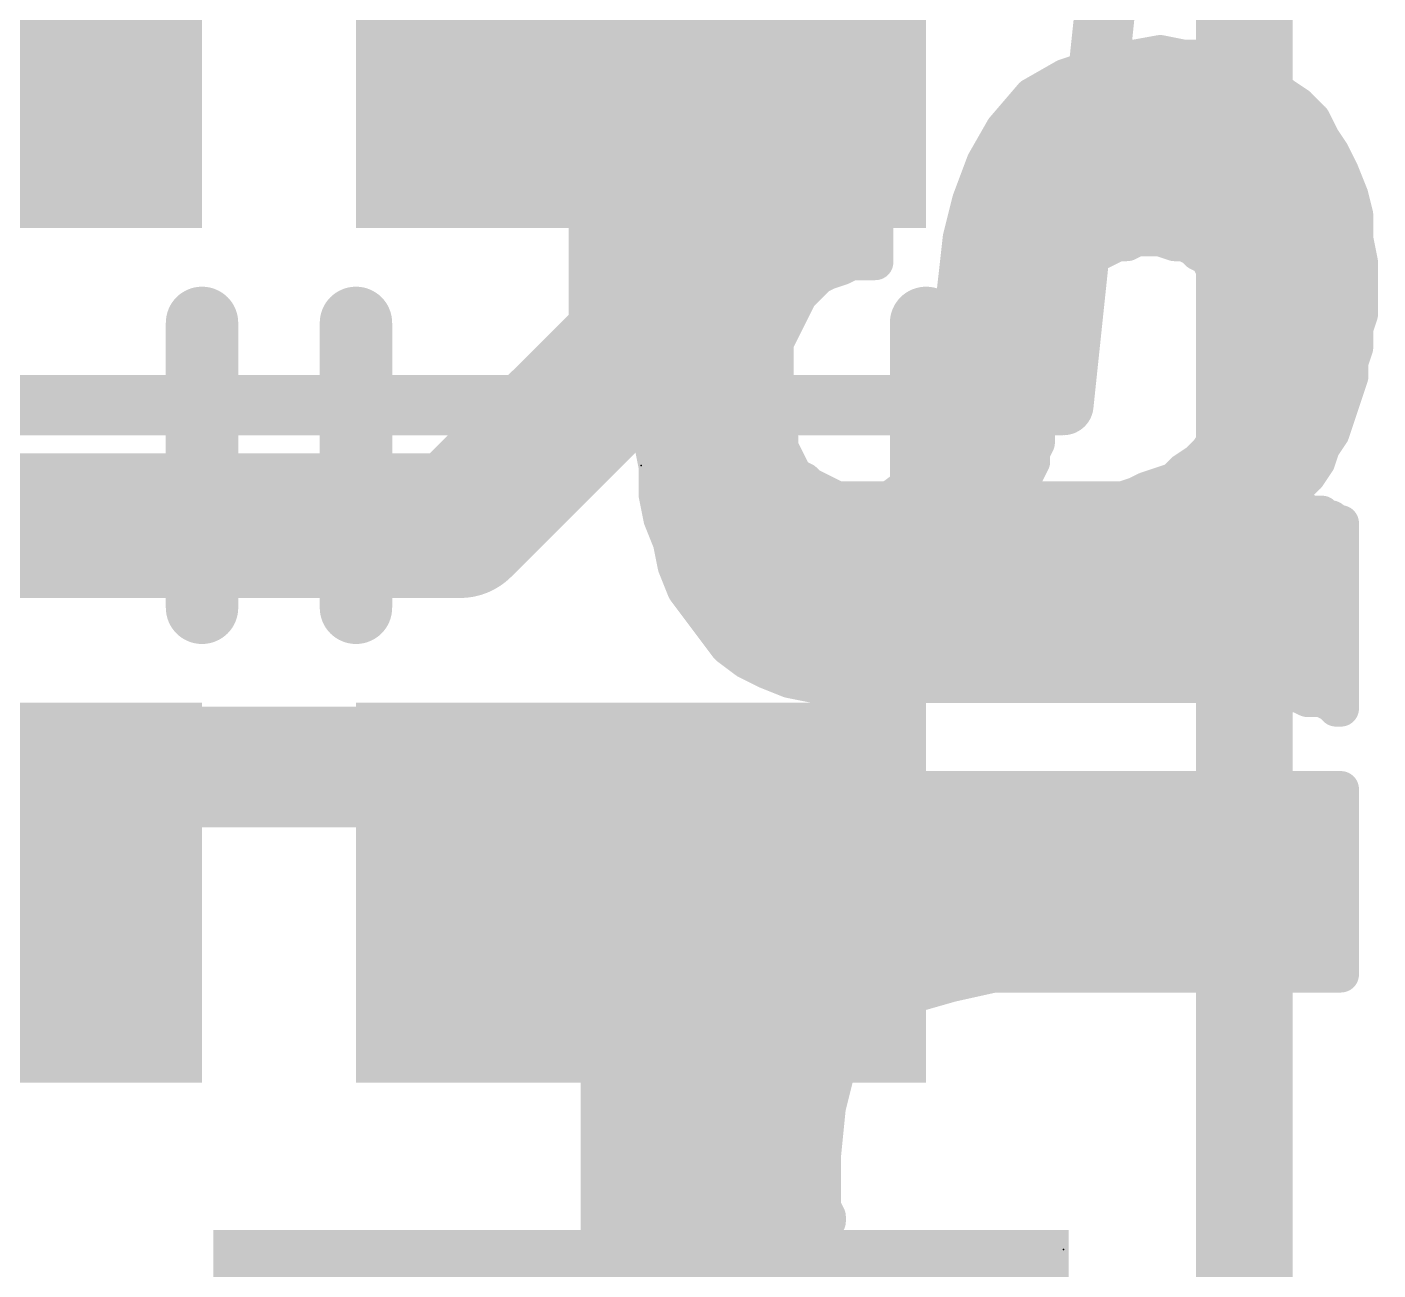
# Model space of a CAD drawing. Extents: x -9 to 98, y -21 to 39.
# Drawn here: x 7.598 to 10.441, y 24.341 to 26.958 of the extents above; entities that cross this region are included whole.
import ezdxf

# ---------------------------------------------------------------- set-up
doc = ezdxf.new("R2010")
doc.units = 0
for name, color, linetype in [('1', 12, 'CONTINUOUS'), ('16', 132, 'CONTINUOUS'), ('20', 31, 'CONTINUOUS'), ('21', 41, 'CONTINUOUS'), ('22', 40, 'CONTINUOUS'), ('23', 53, 'CONTINUOUS'), ('24', 53, 'CONTINUOUS')]:
    doc.layers.add(name, color=color, linetype=linetype)

# ---------------------------------------------------------------- blocks, each defined once
blk = doc.blocks.new('RECT')
blk.add_solid([(-0.5, -0.5), (0.5, -0.5), (-0.5, 0.5), (0.5, 0.5)])

msp = doc.modelspace()

# ---------------------------------------------------------------- linework, layer by layer
at = {"layer": '1'}
for points, const_width in [([(10.033, 28.575), (9.779, 26.162)], 0.127), ([(8.7884, 28.194), (8.832, 26.993)], 0.4064), ([(8.832, 26.993), (8.89, 26.935)], 0.4064), ([(9.779, 26.162), (6.223, 26.162)], 0.127), ([(8.89, 25.4), (5.842, 25.4)], 0.254), ([(8.89, 22.86), (8.89, 25.4)], 0.254)]:
    msp.add_lwpolyline(points, dxfattribs=dict(at, const_width=const_width))
for points, const_width in [([(8.9038, 27.0648, 1), (8.7602, 26.9212)], 0.2032), ([(8.8182, 26.8632, 1), (8.9618, 27.0068)], 0.2032), ([(8.7305, 26.9893, 1), (8.9335, 26.9967)], 0.2032), ([(9.779, 26.1303, 1), (9.779, 26.1938)], 0.0635), ([(9.7474, 26.1653, 1), (9.8106, 26.1587)], 0.0635), ([(8.9535, 25.4, 1), (8.8265, 25.4)], 0.127), ([(8.89, 25.3365, 1), (8.89, 25.4635)], 0.127)]:
    msp.add_lwpolyline(points, format="xyb", dxfattribs=dict(at, const_width=const_width))
at = {"layer": '16', "const_width": 0.3048}
for points in [[(8.89, 26.289), (8.89, 31.75)], [(8.509, 25.908), (8.89, 26.289)], [(6.731, 25.908), (8.509, 25.908)]]:
    msp.add_lwpolyline(points, dxfattribs=at)
at = {"layer": '16', "const_width": 0.1524}
for points in [[(8.9439, 26.2351, 1), (8.8361, 26.3429)], [(8.8138, 26.289, 1), (8.9662, 26.289)], [(8.509, 25.8318, 1), (8.509, 25.9842)], [(8.4551, 25.9619, 1), (8.5629, 25.8541)]]:
    msp.add_lwpolyline(points, format="xyb", dxfattribs=at)
at = {"layer": '20', "const_width": 0.2032}
msp.add_lwpolyline([(10.16, 33.02), (10.16, 7.62)], dxfattribs=at)
at = {"layer": '21', "const_width": 0.1524}
for points in [[(7.966, 26.335), (7.966, 25.735)], [(8.29, 25.735), (8.29, 26.335)], [(9.49, 25.735), (9.49, 26.335)]]:
    msp.add_lwpolyline(points, dxfattribs=at)
at = {"layer": '21', "const_width": 0.0762}
for points in [[(8.0041, 26.335, 1), (7.9279, 26.335)], [(8.3281, 26.335, 1), (8.2519, 26.335)], [(9.5281, 26.335, 1), (9.4519, 26.335)], [(7.9279, 25.735, 1), (8.0041, 25.735)], [(8.2519, 25.735, 1), (8.3281, 25.735)], [(9.4519, 25.735, 1), (9.5281, 25.735)]]:
    msp.add_lwpolyline(points, format="xyb", dxfattribs=at)
at = {"layer": '22', "const_width": 0.0762}
for points in [[(9.983, 26.903), (9.873, 26.883)], [(9.9588, 26.8986), (10.005, 26.8986)], [(10.033, 26.893), (9.983, 26.903)], [(10.083, 26.893), (10.033, 26.893)], [(10.123, 26.873), (10.083, 26.893)], [(9.873, 26.883), (9.783, 26.853)], [(10.173, 26.863), (10.123, 26.873)], [(10.203, 26.843), (10.173, 26.863)], [(9.383, 26.853), (9.263, 26.833)], [(9.383, 26.463), (9.383, 26.853)], [(9.783, 26.853), (9.713, 26.813)], [(10.243, 26.813), (10.203, 26.843)], [(9.203, 26.813), (9.163, 26.783)], [(9.263, 26.833), (9.203, 26.813)], [(9.2312, 26.8224), (9.383, 26.8224)], [(9.713, 26.813), (9.653, 26.743)], [(9.7294, 26.8224), (10.2305, 26.8224)], [(10.273, 26.793), (10.243, 26.813)], [(9.163, 26.783), (9.113, 26.753)], [(10.303, 26.763), (10.273, 26.793)], [(9.113, 26.753), (9.073, 26.723)], [(10.323, 26.723), (10.303, 26.763)], [(9.073, 26.723), (9.043, 26.683)], [(9.1039, 26.7462), (9.383, 26.7462)], [(9.653, 26.743), (9.613, 26.673)], [(9.6557, 26.7462), (10.3114, 26.7462)], [(10.343, 26.693), (10.323, 26.723)], [(10.363, 26.653), (10.343, 26.693)], [(9.043, 26.683), (8.983, 26.583)], [(9.0352, 26.67), (9.383, 26.67)], [(9.613, 26.673), (9.583, 26.593)], [(9.6119, 26.67), (10.3545, 26.67)], [(10.383, 26.603), (10.363, 26.653)], [(8.983, 26.583), (8.963, 26.533)], [(8.9895, 26.5938), (9.383, 26.5938)], [(9.583, 26.593), (9.563, 26.513)], [(9.5833, 26.5938), (10.3853, 26.5938)], [(10.393, 26.563), (10.383, 26.603)], [(10.393, 26.513), (10.393, 26.563)], [(8.963, 26.533), (8.953, 26.483)], [(8.9599, 26.5176), (9.383, 26.5176)], [(9.563, 26.513), (9.553, 26.423)], [(9.5641, 26.5176), (10.393, 26.5176)], [(9.833, 26.473), (9.893, 26.503)], [(9.893, 26.503), (9.913, 26.503)], [(9.913, 26.503), (9.933, 26.513)], [(9.933, 26.513), (9.983, 26.513)], [(9.983, 26.513), (10.013, 26.503)], [(10.013, 26.503), (10.033, 26.503)], [(10.033, 26.503), (10.053, 26.493)], [(10.053, 26.493), (10.063, 26.483)], [(10.403, 26.463), (10.393, 26.513)], [(8.953, 26.483), (8.933, 26.423)], [(9.823, 26.453), (9.833, 26.473)], [(10.063, 26.483), (10.083, 26.473)], [(10.083, 26.473), (10.093, 26.453)], [(8.9391, 26.4414), (9.2798, 26.4414)], [(9.263, 26.433), (9.283, 26.443)], [(9.283, 26.443), (9.313, 26.453)], [(9.313, 26.453), (9.333, 26.463)], [(9.333, 26.463), (9.383, 26.463)], [(9.555, 26.4414), (9.8122, 26.4414)], [(9.793, 26.403), (9.813, 26.443)], [(9.813, 26.443), (9.823, 26.453)], [(10.093, 26.453), (10.103, 26.443)], [(10.103, 26.443), (10.123, 26.403)], [(10.1038, 26.4414), (10.403, 26.4414)], [(10.403, 26.353), (10.403, 26.463)], [(8.933, 26.423), (8.923, 26.363)], [(9.223, 26.393), (9.263, 26.433)], [(9.553, 26.423), (9.533, 26.243)], [(9.763, 26.343), (9.553, 26.423)], [(9.553, 26.423), (9.763, 26.343)], [(9.173, 26.293), (9.223, 26.393)], [(9.773, 26.373), (9.783, 26.393)], [(9.783, 26.393), (9.793, 26.403)], [(10.123, 26.403), (10.123, 26.383)], [(10.123, 26.383), (10.133, 26.363)], [(8.923, 26.363), (8.913, 26.313)], [(8.9234, 26.3652), (9.2091, 26.3652)], [(9.5466, 26.3652), (9.7047, 26.3652)], [(9.7047, 26.3652), (9.7704, 26.3652)], [(9.763, 26.343), (9.773, 26.373)], [(10.1319, 26.3652), (10.403, 26.3652)], [(10.133, 26.363), (10.133, 26.343)], [(10.393, 26.323), (10.403, 26.353)], [(9.753, 26.303), (9.763, 26.323)], [(9.763, 26.323), (9.763, 26.343)], [(10.133, 26.343), (10.143, 26.323)], [(10.143, 26.323), (10.143, 26.273)], [(10.393, 26.283), (10.393, 26.323)], [(8.913, 26.313), (8.913, 26.083)], [(9.173, 26.113), (9.173, 26.293)], [(9.753, 26.263), (9.753, 26.303)], [(8.913, 26.289), (9.173, 26.289)], [(9.5381, 26.289), (9.753, 26.289)], [(10.143, 26.273), (10.133, 26.223)], [(10.143, 26.289), (10.393, 26.289)], [(10.383, 26.253), (10.393, 26.283)], [(9.533, 26.243), (9.523, 26.173)], [(9.743, 26.233), (9.753, 26.263)], [(10.383, 26.223), (10.383, 26.253)], [(8.913, 26.2128), (9.173, 26.2128)], [(9.5287, 26.2128), (9.743, 26.2128)], [(9.743, 26.193), (9.743, 26.233)], [(10.133, 26.223), (10.133, 26.173)], [(10.133, 26.2128), (10.3796, 26.2128)], [(10.343, 26.103), (10.383, 26.223)], [(9.733, 26.163), (9.743, 26.193)], [(9.523, 26.173), (9.503, 26.103)], [(9.523, 26.173), (9.723, 26.123)], [(9.723, 26.123), (9.523, 26.173)], [(9.733, 26.143), (9.733, 26.163)], [(10.133, 26.173), (10.113, 26.133)], [(8.913, 26.1366), (9.173, 26.1366)], [(9.5126, 26.1366), (9.6686, 26.1366)], [(9.6686, 26.1366), (9.7298, 26.1366)], [(9.723, 26.123), (9.733, 26.143)], [(9.723, 26.083), (9.723, 26.123)], [(10.113, 26.133), (10.103, 26.093)], [(10.1148, 26.1366), (10.3542, 26.1366)], [(9.183, 26.093), (9.173, 26.113)], [(9.503, 26.103), (9.483, 26.043)], [(10.323, 26.073), (10.343, 26.103)], [(8.913, 26.083), (8.923, 26.033)], [(9.183, 26.073), (9.183, 26.093)], [(9.213, 26.013), (9.183, 26.073)], [(9.713, 26.063), (9.723, 26.083)], [(10.103, 26.093), (10.083, 26.063)], [(10.313, 26.043), (10.323, 26.073)], [(8.9175, 26.0604), (9.1893, 26.0604)], [(9.483, 26.043), (9.453, 25.993)], [(9.4888, 26.0604), (9.713, 26.0604)], [(9.693, 26.003), (9.713, 26.043)], [(9.713, 26.043), (9.713, 26.063)], [(10.063, 26.043), (10.033, 26.023)], [(10.083, 26.063), (10.063, 26.043)], [(10.0804, 26.0604), (10.3188, 26.0604)], [(10.293, 26.013), (10.313, 26.043)], [(8.923, 26.033), (8.923, 25.973)], [(9.233, 26.003), (9.213, 26.013)], [(10.033, 26.023), (10.013, 26.003)], [(10.273, 25.993), (10.293, 26.013)], [(8.923, 25.9842), (9.2606, 25.9842)], [(9.243, 25.993), (9.233, 26.003)], [(9.303, 25.963), (9.243, 25.993)], [(9.453, 25.993), (9.413, 25.963)], [(9.4413, 25.9842), (9.693, 25.9842)], [(9.673, 25.963), (9.693, 25.983)], [(9.693, 25.983), (9.693, 26.003)], [(9.953, 25.983), (9.933, 25.973)], [(10.013, 26.003), (9.953, 25.983)], [(9.9566, 25.9842), (10.2671, 25.9842)], [(10.253, 25.963), (10.273, 25.993)], [(8.923, 25.973), (8.933, 25.923)], [(9.413, 25.963), (9.303, 25.963)], [(9.903, 25.963), (9.673, 25.963)], [(9.933, 25.973), (9.903, 25.963)], [(10.223, 25.943), (10.253, 25.963)], [(10.283, 25.943), (10.223, 25.943)], [(10.293, 25.933), (10.283, 25.943)], [(10.323, 25.933), (10.293, 25.933)], [(10.333, 25.923), (10.323, 25.933)], [(8.933, 25.923), (8.953, 25.873)], [(8.939, 25.908), (10.363, 25.908)], [(10.343, 25.923), (10.333, 25.923)], [(10.353, 25.913), (10.343, 25.923)], [(10.363, 25.913), (10.353, 25.913)], [(10.363, 25.523), (10.363, 25.913)], [(8.953, 25.873), (8.963, 25.823)], [(8.9612, 25.8318), (10.363, 25.8318)], [(8.963, 25.823), (8.983, 25.773)], [(8.983, 25.773), (9.073, 25.653)], [(8.9961, 25.7556), (10.363, 25.7556)], [(9.0532, 25.6794), (10.363, 25.6794)], [(9.073, 25.653), (9.113, 25.623)], [(9.113, 25.623), (9.153, 25.603)], [(9.1526, 25.6032), (10.363, 25.6032)], [(9.153, 25.603), (9.203, 25.583)], [(9.203, 25.583), (9.253, 25.573)], [(9.253, 25.573), (10.123, 25.573)], [(10.123, 25.573), (10.143, 25.563)], [(10.143, 25.563), (10.233, 25.563)], [(10.233, 25.563), (10.253, 25.553)], [(10.253, 25.553), (10.273, 25.553)], [(10.273, 25.553), (10.293, 25.543)], [(10.293, 25.543), (10.323, 25.543)], [(10.323, 25.543), (10.343, 25.533)], [(10.343, 25.533), (10.353, 25.523)], [(10.349, 25.527), (10.363, 25.527)], [(10.353, 25.523), (10.363, 25.523)], [(9.013, 25.353), (9.003, 25.303)], [(10.363, 25.353), (9.013, 25.353)], [(10.363, 24.963), (10.363, 25.353)], [(9.003, 25.303), (8.993, 25.263)], [(9.0019, 25.2984), (10.363, 25.2984)], [(8.993, 25.263), (8.993, 25.213)], [(8.993, 25.213), (8.983, 25.163)], [(8.993, 25.2222), (10.363, 25.2222)], [(8.983, 25.163), (8.973, 25.123)], [(8.9787, 25.146), (10.363, 25.146)], [(8.973, 25.123), (8.953, 25.023)], [(8.9624, 25.0698), (10.363, 25.0698)], [(8.953, 25.023), (8.943, 24.983)], [(8.9457, 24.9936), (10.363, 24.9936)], [(8.943, 24.983), (9.213, 24.983)], [(9.213, 24.983), (9.143, 24.943)], [(9.543, 24.943), (9.633, 24.963)], [(9.633, 24.963), (10.363, 24.963)], [(9.143, 24.943), (9.093, 24.903)], [(9.473, 24.923), (9.543, 24.943)], [(9.093, 24.903), (9.033, 24.853)], [(9.111, 24.9174), (9.4632, 24.9174)], [(9.403, 24.883), (9.473, 24.923)], [(9.343, 24.833), (9.403, 24.883)], [(9.033, 24.853), (8.993, 24.803)], [(9.0236, 24.8412), (9.3528, 24.8412)], [(9.303, 24.763), (9.343, 24.833)], [(8.993, 24.803), (8.953, 24.733)], [(8.9713, 24.765), (9.3041, 24.765)], [(9.283, 24.683), (9.303, 24.763)], [(8.953, 24.733), (8.933, 24.673)], [(8.933, 24.673), (8.913, 24.603)], [(8.9383, 24.6888), (9.2844, 24.6888)], [(9.273, 24.583), (9.283, 24.683)], [(8.913, 24.603), (8.913, 24.463)], [(8.9157, 24.6126), (9.276, 24.6126)], [(9.273, 24.473), (9.273, 24.583)], [(8.913, 24.5364), (9.273, 24.5364)], [(8.913, 24.463), (8.923, 24.453)], [(8.9158, 24.4602), (9.2794, 24.4602)], [(8.923, 24.453), (8.923, 24.443)], [(9.283, 24.453), (9.273, 24.473)], [(9.283, 24.443), (9.283, 24.453)], [(8.923, 24.443), (9.283, 24.443)]]:
    msp.add_lwpolyline(points, dxfattribs=at)
at = {"layer": '22', "const_width": 0.0381}
for points in [[(9.9588, 26.9177, 1), (9.9588, 26.8796)], [(9.9867, 26.9217, 1), (9.9793, 26.8843)], [(9.9864, 26.8843, 1), (9.9796, 26.9217)], [(10.005, 26.8796, 1), (10.005, 26.9177)], [(10.033, 26.9121, 1), (10.033, 26.874)], [(10.0293, 26.8743, 1), (10.0367, 26.9117)], [(10.0915, 26.91, 1), (10.0745, 26.876)], [(10.083, 26.874, 1), (10.083, 26.9121)], [(9.8696, 26.9017, 1), (9.8764, 26.8643)], [(9.879, 26.8649, 1), (9.867, 26.9011)], [(10.1267, 26.8917, 1), (10.1193, 26.8543)], [(10.1145, 26.856, 1), (10.1315, 26.89)], [(10.1836, 26.8789, 1), (10.1624, 26.8471)], [(10.1693, 26.8443, 1), (10.1767, 26.8817)], [(9.4021, 26.853, 1), (9.364, 26.853)], [(9.3861, 26.8342, 1), (9.3799, 26.8718)], [(9.777, 26.8711, 1), (9.789, 26.8349)], [(9.7925, 26.8365, 1), (9.7735, 26.8695)], [(10.2144, 26.8582, 1), (10.1916, 26.8278)], [(10.1924, 26.8271, 1), (10.2136, 26.8589)], [(9.197, 26.8311, 1), (9.209, 26.7949)], [(9.2144, 26.7978, 1), (9.1916, 26.8282)], [(9.2312, 26.8415, 1), (9.2312, 26.8034)], [(9.2599, 26.8518, 1), (9.2661, 26.8142)], [(9.269, 26.8149, 1), (9.257, 26.8511)], [(9.383, 26.8034, 1), (9.383, 26.8415)], [(9.7035, 26.8295, 1), (9.7225, 26.7965)], [(9.7275, 26.8006, 1), (9.6985, 26.8254)], [(9.7294, 26.8415, 1), (9.7294, 26.8034)], [(10.2536, 26.8289, 1), (10.2324, 26.7971)], [(10.2305, 26.8034, 1), (10.2305, 26.8415)], [(10.2316, 26.7978, 1), (10.2544, 26.8282)], [(9.1516, 26.7982, 1), (9.1744, 26.7678)], [(9.1728, 26.7667, 1), (9.1532, 26.7993)], [(10.2865, 26.8065, 1), (10.2595, 26.7795)], [(10.2624, 26.7771, 1), (10.2836, 26.8089)], [(9.1032, 26.7693, 1), (9.1228, 26.7367)], [(9.1244, 26.7378, 1), (9.1016, 26.7682)], [(10.32, 26.7715, 1), (10.286, 26.7545)], [(10.2895, 26.7495, 1), (10.3165, 26.7765)], [(9.0882, 26.7116, 1), (9.0578, 26.7344)], [(9.1039, 26.7653, 1), (9.1039, 26.7272)], [(9.383, 26.7272, 1), (9.383, 26.7653)], [(9.6385, 26.7554, 1), (9.6675, 26.7306)], [(9.6695, 26.7335, 1), (9.6365, 26.7525)], [(9.6557, 26.7653, 1), (9.6557, 26.7272)], [(10.3389, 26.7336, 1), (10.3071, 26.7124)], [(10.3114, 26.7272, 1), (10.3114, 26.7653)], [(9.0616, 26.7382, 1), (9.0844, 26.7078)], [(10.306, 26.7145, 1), (10.34, 26.7315)], [(10.36, 26.7015, 1), (10.326, 26.6845)], [(9.0352, 26.6891, 1), (9.0352, 26.651)], [(9.0278, 26.6944, 1), (9.0582, 26.6716)], [(9.0593, 26.6732, 1), (9.0267, 26.6928)], [(9.383, 26.651, 1), (9.383, 26.6891)], [(9.6119, 26.6891, 1), (9.6119, 26.651)], [(9.5965, 26.6825, 1), (9.6295, 26.6635)], [(9.6308, 26.6663, 1), (9.5952, 26.6797)], [(10.3271, 26.6824, 1), (10.3589, 26.7036)], [(10.3545, 26.651, 1), (10.3545, 26.6891)], [(10.3807, 26.6601, 1), (10.3453, 26.6459)], [(10.346, 26.6445, 1), (10.38, 26.6615)], [(9.0007, 26.5759, 1), (8.9653, 26.5901)], [(8.9895, 26.6129, 1), (8.9895, 26.5748)], [(9.383, 26.5748, 1), (9.383, 26.6129)], [(9.5652, 26.5997, 1), (9.6008, 26.5863)], [(9.5833, 26.6129, 1), (9.5833, 26.5748)], [(9.6015, 26.5884, 1), (9.5645, 26.5976)], [(10.4015, 26.6076, 1), (10.3645, 26.5984)], [(10.3653, 26.5959, 1), (10.4007, 26.6101)], [(10.3853, 26.5748, 1), (10.3853, 26.6129)], [(8.9667, 26.5928, 1), (8.9993, 26.5732)], [(10.4121, 26.563, 1), (10.374, 26.563)], [(8.9453, 26.5401, 1), (8.9807, 26.5259)], [(8.9817, 26.5293, 1), (8.9443, 26.5367)], [(10.3745, 26.5584, 1), (10.4115, 26.5676)], [(8.9599, 26.5367, 1), (8.9599, 26.4986)], [(9.383, 26.4986, 1), (9.383, 26.5367)], [(9.5445, 26.5176, 1), (9.5815, 26.5084)], [(9.5819, 26.5109, 1), (9.5441, 26.5151)], [(9.5641, 26.5367, 1), (9.5641, 26.4986)], [(9.893, 26.5221, 1), (9.893, 26.484)], [(9.9015, 26.486, 1), (9.8845, 26.52)], [(9.9045, 26.52, 1), (9.9215, 26.486)], [(9.913, 26.484, 1), (9.913, 26.5221)], [(9.933, 26.5321, 1), (9.933, 26.494)], [(9.9415, 26.496, 1), (9.9245, 26.53)], [(9.989, 26.5311, 1), (9.977, 26.4949)], [(9.983, 26.494, 1), (9.983, 26.5321)], [(10.013, 26.5221, 1), (10.013, 26.484)], [(10.007, 26.4849, 1), (10.019, 26.5211)], [(10.0415, 26.52, 1), (10.0245, 26.486)], [(10.033, 26.484, 1), (10.033, 26.5221)], [(10.0665, 26.5065, 1), (10.0395, 26.4795)], [(10.4117, 26.5167, 1), (10.3743, 26.5093)], [(10.374, 26.513, 1), (10.4121, 26.513)], [(10.393, 26.4986, 1), (10.393, 26.5367)], [(8.9343, 26.4867, 1), (8.9717, 26.4793)], [(8.9711, 26.477, 1), (8.9349, 26.489)], [(9.8245, 26.49, 1), (9.8415, 26.456)], [(9.85, 26.4645, 1), (9.816, 26.4815)], [(10.0715, 26.5, 1), (10.0545, 26.466)], [(10.0445, 26.476, 1), (10.0615, 26.51)], [(10.0495, 26.4695, 1), (10.0765, 26.4965)], [(10.1, 26.4815, 1), (10.066, 26.4645)], [(10.0745, 26.456, 1), (10.0915, 26.49)], [(8.9391, 26.4605, 1), (8.9391, 26.4224)], [(9.277, 26.4611, 1), (9.289, 26.4249)], [(9.2915, 26.426, 1), (9.2745, 26.46)], [(9.2798, 26.4224, 1), (9.2798, 26.4605)], [(9.3045, 26.47, 1), (9.3215, 26.436)], [(9.319, 26.4349, 1), (9.307, 26.4711)], [(9.333, 26.4821, 1), (9.333, 26.444)], [(9.3415, 26.446, 1), (9.3245, 26.48)], [(9.364, 26.463, 1), (9.4021, 26.463)], [(9.383, 26.444, 1), (9.383, 26.4821)], [(9.555, 26.4605, 1), (9.555, 26.4224)], [(9.7995, 26.4565, 1), (9.8265, 26.4295)], [(9.83, 26.4345, 1), (9.796, 26.4515)], [(9.806, 26.4615, 1), (9.84, 26.4445)], [(9.8365, 26.4395, 1), (9.8095, 26.4665)], [(9.8122, 26.4224, 1), (9.8122, 26.4605)], [(10.1065, 26.4665, 1), (10.0795, 26.4395)], [(10.076, 26.4445, 1), (10.11, 26.4615)], [(10.12, 26.4515, 1), (10.086, 26.4345)], [(10.1038, 26.4605, 1), (10.1038, 26.4224)], [(10.0895, 26.4295, 1), (10.1165, 26.4565)], [(10.4221, 26.463, 1), (10.384, 26.463)], [(10.3843, 26.4593, 1), (10.4217, 26.4667)], [(10.403, 26.4224, 1), (10.403, 26.4605)], [(8.9149, 26.429, 1), (8.9511, 26.417)], [(8.9518, 26.4199, 1), (8.9142, 26.4261)], [(9.2545, 26.45, 1), (9.2715, 26.416)], [(9.2765, 26.4195, 1), (9.2495, 26.4465)], [(9.5598, 26.4408, 1), (9.5462, 26.4052)], [(9.5598, 26.4408, 1), (9.5462, 26.4052)], [(9.5719, 26.4209, 1), (9.5341, 26.4251)], [(9.2095, 26.4065, 1), (9.2365, 26.3795)], [(9.24, 26.3845, 1), (9.206, 26.4015)], [(9.5341, 26.4251, 1), (9.5719, 26.4209)], [(9.7695, 26.4065, 1), (9.7965, 26.3795)], [(9.8, 26.3845, 1), (9.766, 26.4015)], [(9.776, 26.4115, 1), (9.81, 26.3945)], [(9.8065, 26.3895, 1), (9.7795, 26.4165)], [(10.1421, 26.403, 1), (10.104, 26.403)], [(10.14, 26.3915, 1), (10.106, 26.3745)], [(10.106, 26.3945, 1), (10.14, 26.4115)], [(8.9417, 26.3593, 1), (8.9043, 26.3667)], [(8.9234, 26.3843, 1), (8.9234, 26.3462)], [(9.2091, 26.3462, 1), (9.2091, 26.3843)], [(9.5466, 26.3843, 1), (9.5466, 26.3462)], [(9.7047, 26.3843, 1), (9.7047, 26.3462)], [(9.7047, 26.3462, 1), (9.7047, 26.3843)], [(9.756, 26.3815, 1), (9.79, 26.3645)], [(9.7911, 26.367, 1), (9.7549, 26.379)], [(9.7704, 26.3462, 1), (9.7704, 26.3843)], [(10.104, 26.383, 1), (10.1421, 26.383)], [(10.1319, 26.3843, 1), (10.1319, 26.3462)], [(10.1521, 26.363, 1), (10.114, 26.363)], [(10.116, 26.3545, 1), (10.15, 26.3715)], [(10.4211, 26.347, 1), (10.3849, 26.359)], [(10.403, 26.3462, 1), (10.403, 26.3843)], [(8.9042, 26.3661, 1), (8.9418, 26.3599)], [(9.782, 26.343, 1), (9.7439, 26.343)], [(9.7449, 26.349, 1), (9.7811, 26.337)], [(9.78, 26.3145, 1), (9.746, 26.3315)], [(9.7562, 26.3252, 1), (9.7698, 26.3608)], [(9.7562, 26.3252, 1), (9.7698, 26.3608)], [(10.15, 26.3515, 1), (10.116, 26.3345)], [(10.114, 26.343, 1), (10.1521, 26.343)], [(10.1621, 26.323, 1), (10.124, 26.323)], [(10.4121, 26.323, 1), (10.374, 26.323)], [(10.384, 26.353, 1), (10.4221, 26.353)], [(8.8943, 26.3167, 1), (8.9317, 26.3093)], [(8.9321, 26.313, 1), (8.894, 26.313)], [(9.1921, 26.293, 1), (9.154, 26.293)], [(9.7721, 26.303, 1), (9.734, 26.303)], [(9.7439, 26.323, 1), (9.782, 26.323)], [(10.126, 26.3145, 1), (10.16, 26.3315)], [(10.3749, 26.329, 1), (10.4111, 26.317)], [(8.913, 26.3081, 1), (8.913, 26.27)], [(9.156, 26.3015, 1), (9.19, 26.2845)], [(9.173, 26.27, 1), (9.173, 26.3081)], [(9.5381, 26.3081, 1), (9.5381, 26.27)], [(9.736, 26.3115, 1), (9.77, 26.2945)], [(9.753, 26.27, 1), (9.753, 26.3081)], [(10.143, 26.3081, 1), (10.143, 26.27)], [(10.1617, 26.2693, 1), (10.1243, 26.2767)], [(10.4111, 26.277, 1), (10.3749, 26.289)], [(10.393, 26.27, 1), (10.393, 26.3081)], [(9.5519, 26.2403, 1), (9.5141, 26.2457)], [(9.734, 26.263, 1), (9.7721, 26.263)], [(9.7711, 26.257, 1), (9.7349, 26.269)], [(10.124, 26.273, 1), (10.1621, 26.273)], [(10.3649, 26.259, 1), (10.4011, 26.247)], [(10.4021, 26.253, 1), (10.364, 26.253)], [(10.374, 26.283, 1), (10.4121, 26.283)], [(8.913, 26.2319, 1), (8.913, 26.1938)], [(9.173, 26.1938, 1), (9.173, 26.2319)], [(9.5287, 26.2319, 1), (9.5287, 26.1938)], [(9.5141, 26.2451, 1), (9.5519, 26.2409)], [(9.7249, 26.239, 1), (9.7611, 26.227)], [(9.7621, 26.233, 1), (9.724, 26.233)], [(9.743, 26.1938, 1), (9.743, 26.2319)], [(10.133, 26.2319, 1), (10.133, 26.1938)], [(10.1143, 26.2267, 1), (10.1517, 26.2193)], [(10.1521, 26.223, 1), (10.114, 26.223)], [(10.4011, 26.217, 1), (10.3649, 26.229)], [(10.3796, 26.1938, 1), (10.3796, 26.2319)], [(9.7611, 26.187, 1), (9.7249, 26.199)], [(10.364, 26.223, 1), (10.4021, 26.223)], [(9.5276, 26.1915, 1), (9.5184, 26.1545)], [(9.5276, 26.1915, 1), (9.5184, 26.1545)], [(9.5041, 26.1757, 1), (9.5419, 26.1703)], [(9.5413, 26.1678, 1), (9.5047, 26.1782)], [(9.7521, 26.163, 1), (9.714, 26.163)], [(9.724, 26.193, 1), (9.7621, 26.193)], [(10.114, 26.173, 1), (10.1521, 26.173)], [(10.15, 26.1645, 1), (10.116, 26.1815)], [(8.913, 26.1557, 1), (8.913, 26.1176)], [(9.173, 26.1176, 1), (9.173, 26.1557)], [(9.5126, 26.1557, 1), (9.5126, 26.1176)], [(9.6686, 26.1557, 1), (9.6686, 26.1176)], [(9.6686, 26.1176, 1), (9.6686, 26.1557)], [(9.7421, 26.123, 1), (9.704, 26.123)], [(9.7149, 26.169, 1), (9.7511, 26.157)], [(9.714, 26.143, 1), (9.7521, 26.143)], [(9.75, 26.1345, 1), (9.716, 26.1515)], [(9.7184, 26.1045, 1), (9.7276, 26.1415)], [(9.7184, 26.1045, 1), (9.7276, 26.1415)], [(9.7298, 26.1176, 1), (9.7298, 26.1557)], [(10.096, 26.1415, 1), (10.13, 26.1245)], [(10.1315, 26.1284, 1), (10.0945, 26.1376)], [(10.1148, 26.1557, 1), (10.1148, 26.1176)], [(10.3542, 26.1176, 1), (10.3542, 26.1557)], [(9.19, 26.1215, 1), (9.156, 26.1045)], [(9.154, 26.113, 1), (9.1921, 26.113)], [(9.5211, 26.097, 1), (9.4849, 26.109)], [(9.706, 26.1315, 1), (9.74, 26.1145)], [(10.3589, 26.0924, 1), (10.3271, 26.1136)], [(8.9317, 26.0867, 1), (8.8943, 26.0793)], [(9.202, 26.093, 1), (9.1639, 26.093)], [(9.2, 26.0815, 1), (9.166, 26.0645)], [(9.166, 26.0845, 1), (9.2, 26.1015)], [(9.4847, 26.1082, 1), (9.5213, 26.0978)], [(9.74, 26.0745, 1), (9.706, 26.0915)], [(10.0845, 26.0976, 1), (10.1215, 26.0884)], [(10.1189, 26.0824, 1), (10.0871, 26.1036)], [(10.3411, 26.067, 1), (10.3049, 26.079)], [(10.3249, 26.109, 1), (10.3611, 26.097)], [(8.894, 26.083, 1), (8.9321, 26.083)], [(8.9175, 26.0795, 1), (8.9175, 26.0414)], [(9.1639, 26.073, 1), (9.202, 26.073)], [(9.1893, 26.0414, 1), (9.1893, 26.0795)], [(9.4993, 26.0332, 1), (9.4667, 26.0528)], [(9.4888, 26.0795, 1), (9.4888, 26.0414)], [(9.696, 26.0715, 1), (9.73, 26.0545)], [(9.7321, 26.063, 1), (9.694, 26.063)], [(9.73, 26.0345, 1), (9.696, 26.0515)], [(9.704, 26.083, 1), (9.7421, 26.083)], [(9.713, 26.0414, 1), (9.713, 26.0795)], [(10.0495, 26.0565, 1), (10.0765, 26.0295)], [(10.0736, 26.0271, 1), (10.0524, 26.0589)], [(10.0804, 26.0795, 1), (10.0804, 26.0414)], [(10.0671, 26.0736, 1), (10.0989, 26.0524)], [(10.0965, 26.0495, 1), (10.0695, 26.0765)], [(10.3289, 26.0324, 1), (10.2971, 26.0536)], [(10.3071, 26.0836, 1), (10.3389, 26.0624)], [(10.3188, 26.0414, 1), (10.3188, 26.0795)], [(8.9421, 26.033, 1), (8.904, 26.033)], [(8.9043, 26.0293, 1), (8.9417, 26.0367)], [(9.2215, 26.03, 1), (9.2045, 25.996)], [(9.4649, 26.049, 1), (9.5011, 26.037)], [(9.694, 26.043, 1), (9.7321, 26.043)], [(10.0224, 26.0389, 1), (10.0436, 26.0071)], [(10.0465, 26.0095, 1), (10.0195, 26.0365)], [(10.3065, 25.9995, 1), (10.2795, 26.0265)], [(10.2949, 26.049, 1), (10.3311, 26.037)], [(8.923, 26.0033, 1), (8.923, 25.9652)], [(9.196, 26.0045, 1), (9.23, 26.0215)], [(9.2465, 26.0165, 1), (9.2195, 25.9895)], [(9.2515, 26.01, 1), (9.2345, 25.976)], [(9.2245, 25.986, 1), (9.2415, 26.02)], [(9.2295, 25.9795, 1), (9.2565, 26.0065)], [(9.2606, 25.9652, 1), (9.2606, 26.0033)], [(9.4413, 26.0033, 1), (9.4413, 25.9652)], [(9.4367, 26.0028, 1), (9.4693, 25.9832)], [(9.4644, 25.9778, 1), (9.4416, 26.0082)], [(9.712, 26.003, 1), (9.6739, 26.003)], [(9.676, 26.0115, 1), (9.71, 25.9945)], [(9.7065, 25.9695, 1), (9.6795, 25.9965)], [(9.693, 25.9652, 1), (9.693, 26.0033)], [(9.947, 26.0011, 1), (9.959, 25.9649)], [(9.9566, 26.0033, 1), (9.9566, 25.9652)], [(9.9615, 25.966, 1), (9.9445, 26)], [(9.9995, 26.0165, 1), (10.0265, 25.9895)], [(10.019, 25.9849, 1), (10.007, 26.0211)], [(10.2595, 26.0065, 1), (10.2865, 25.9795)], [(10.2889, 25.9824, 1), (10.2571, 26.0036)], [(10.2671, 25.9652, 1), (10.2671, 26.0033)], [(10.2771, 26.0236, 1), (10.3089, 26.0024)], [(8.9417, 25.9767, 1), (8.9043, 25.9693)], [(8.904, 25.973, 1), (8.9421, 25.973)], [(9.303, 25.9821, 1), (9.303, 25.944)], [(9.2945, 25.946, 1), (9.3115, 25.98)], [(9.4016, 25.9782, 1), (9.4244, 25.9478)], [(9.413, 25.944, 1), (9.413, 25.9821)], [(9.673, 25.9821, 1), (9.673, 25.944)], [(9.6595, 25.9765, 1), (9.6865, 25.9495)], [(9.6739, 25.983, 1), (9.712, 25.983)], [(9.897, 25.9811, 1), (9.909, 25.9449)], [(9.903, 25.944, 1), (9.903, 25.9821)], [(9.9245, 25.99, 1), (9.9415, 25.956)], [(9.939, 25.9549, 1), (9.927, 25.9911)], [(10.2371, 25.9736, 1), (10.2689, 25.9524)], [(10.2636, 25.9471, 1), (10.2424, 25.9789)], [(10.2124, 25.9589, 1), (10.2336, 25.9271)], [(10.223, 25.9621, 1), (10.223, 25.924)], [(10.2965, 25.9565, 1), (10.2695, 25.9295)], [(10.293, 25.952, 1), (10.293, 25.9139)], [(10.2795, 25.9195, 1), (10.3065, 25.9465)], [(10.283, 25.924, 1), (10.283, 25.9621)], [(10.3365, 25.9465, 1), (10.3095, 25.9195)], [(10.323, 25.9139, 1), (10.323, 25.952)], [(8.9507, 25.9301, 1), (8.9153, 25.9159)], [(8.9143, 25.9193, 1), (8.9517, 25.9267)], [(8.939, 25.9271, 1), (8.939, 25.889)], [(10.333, 25.9421, 1), (10.333, 25.904)], [(10.3195, 25.9095, 1), (10.3465, 25.9365)], [(10.3565, 25.9365, 1), (10.3295, 25.9095)], [(10.353, 25.9321, 1), (10.353, 25.894)], [(10.3395, 25.8995, 1), (10.3665, 25.9265)], [(10.343, 25.904, 1), (10.343, 25.9421)], [(10.3821, 25.913, 1), (10.344, 25.913)], [(10.363, 25.894, 1), (10.363, 25.9321)], [(10.363, 25.889, 1), (10.363, 25.9271)], [(8.9717, 25.8767, 1), (8.9343, 25.8693)], [(8.9353, 25.8659, 1), (8.9707, 25.8801)], [(8.9612, 25.8509, 1), (8.9612, 25.8128)], [(8.9807, 25.8301, 1), (8.9453, 25.8159)], [(10.363, 25.8128, 1), (10.363, 25.8509)], [(8.9443, 25.8193, 1), (8.9817, 25.8267)], [(8.9982, 25.7844, 1), (8.9678, 25.7616)], [(8.9653, 25.7659, 1), (9.0007, 25.7801)], [(8.9961, 25.7747, 1), (8.9961, 25.7366)], [(10.363, 25.7366, 1), (10.363, 25.7747)], [(9.0532, 25.6985, 1), (9.0532, 25.6604)], [(10.363, 25.6604, 1), (10.363, 25.6985)], [(9.0844, 25.6682, 1), (9.0616, 25.6378)], [(9.0578, 25.6416, 1), (9.0882, 25.6644)], [(9.1215, 25.64, 1), (9.1045, 25.606)], [(9.1016, 25.6078, 1), (9.1244, 25.6382)], [(9.1526, 25.6223, 1), (9.1526, 25.5842)], [(9.1601, 25.6207, 1), (9.1459, 25.5853)], [(9.1445, 25.586, 1), (9.1615, 25.62)], [(9.2067, 25.6017, 1), (9.1993, 25.5643)], [(10.363, 25.5842, 1), (10.363, 25.6223)], [(9.1959, 25.5653, 1), (9.2101, 25.6007)], [(9.253, 25.5921, 1), (9.253, 25.554)], [(9.2493, 25.5543, 1), (9.2567, 25.5917)], [(10.1315, 25.59, 1), (10.1145, 25.556)], [(10.123, 25.554, 1), (10.123, 25.5921)], [(10.143, 25.5821, 1), (10.143, 25.544)], [(10.1345, 25.546, 1), (10.1515, 25.58)], [(10.2415, 25.58, 1), (10.2245, 25.546)], [(10.233, 25.544, 1), (10.233, 25.5821)], [(10.253, 25.5721, 1), (10.253, 25.534)], [(10.2445, 25.536, 1), (10.2615, 25.57)], [(10.2815, 25.57, 1), (10.2645, 25.536)], [(10.273, 25.534, 1), (10.273, 25.5721)], [(10.293, 25.5621, 1), (10.293, 25.524)], [(10.2845, 25.526, 1), (10.3015, 25.56)], [(10.3315, 25.56, 1), (10.3145, 25.526)], [(10.323, 25.524, 1), (10.323, 25.5621)], [(10.3565, 25.5465, 1), (10.3295, 25.5195)], [(10.349, 25.5461, 1), (10.349, 25.508)], [(10.3345, 25.516, 1), (10.3515, 25.55)], [(10.363, 25.508, 1), (10.363, 25.5461)], [(10.353, 25.542, 1), (10.353, 25.5039)], [(10.3395, 25.5095, 1), (10.3665, 25.5365)], [(10.344, 25.523, 1), (10.3821, 25.523)], [(10.363, 25.5039, 1), (10.363, 25.542)], [(9.013, 25.3721, 1), (9.013, 25.334)], [(9.0317, 25.3493, 1), (8.9943, 25.3567)], [(10.3821, 25.353, 1), (10.344, 25.353)], [(10.363, 25.334, 1), (10.363, 25.3721)], [(9.0019, 25.3175, 1), (9.0019, 25.2794)], [(9.0215, 25.2984, 1), (8.9845, 25.3076)], [(10.363, 25.2794, 1), (10.363, 25.3175)], [(8.9843, 25.3067, 1), (9.0217, 25.2993)], [(8.9745, 25.2676, 1), (9.0115, 25.2584)], [(9.0121, 25.263, 1), (8.974, 25.263)], [(8.993, 25.2413, 1), (8.993, 25.2032)], [(9.0117, 25.2093, 1), (8.9743, 25.2167)], [(10.363, 25.2032, 1), (10.363, 25.2413)], [(8.974, 25.213, 1), (9.0121, 25.213)], [(9.0015, 25.1584, 1), (8.9645, 25.1676)], [(8.9787, 25.1651, 1), (8.9787, 25.127)], [(8.9643, 25.1667, 1), (9.0017, 25.1593)], [(10.363, 25.127, 1), (10.363, 25.1651)], [(8.9545, 25.1276, 1), (8.9915, 25.1184)], [(8.9917, 25.1193, 1), (8.9543, 25.1267)], [(8.9624, 25.0889, 1), (8.9624, 25.0508)], [(10.363, 25.0508, 1), (10.363, 25.0889)], [(8.9715, 25.0184, 1), (8.9345, 25.0276)], [(8.9457, 25.0127, 1), (8.9457, 24.9746)], [(8.9343, 25.0267, 1), (8.9717, 25.0193)], [(10.363, 24.9746, 1), (10.363, 25.0127)], [(8.943, 25.0021, 1), (8.943, 24.964)], [(8.9245, 24.9876, 1), (8.9615, 24.9784)], [(9.2225, 24.9665, 1), (9.2035, 24.9995)], [(9.213, 24.964, 1), (9.213, 25.0021)], [(9.633, 24.9821, 1), (9.633, 24.944)], [(9.6371, 24.9444, 1), (9.6289, 24.9816)], [(10.363, 24.944, 1), (10.363, 24.9821)], [(9.1335, 24.9595, 1), (9.1525, 24.9265)], [(9.1549, 24.9281, 1), (9.1311, 24.9579)], [(9.5389, 24.9616, 1), (9.5471, 24.9244)], [(9.5482, 24.9247, 1), (9.5378, 24.9613)], [(10.344, 24.963, 1), (10.3821, 24.963)], [(9.1052, 24.8884, 1), (9.0808, 24.9176)], [(9.111, 24.9365, 1), (9.111, 24.8984)], [(9.4678, 24.9413, 1), (9.4782, 24.9047)], [(9.4632, 24.8984, 1), (9.4632, 24.9365)], [(9.4825, 24.9065, 1), (9.4635, 24.9395)], [(9.0811, 24.9179, 1), (9.1049, 24.8881)], [(9.3935, 24.8995, 1), (9.4125, 24.8665)], [(9.4152, 24.8684, 1), (9.3908, 24.8976)], [(9.0208, 24.8676, 1), (9.0452, 24.8384)], [(9.0479, 24.8411, 1), (9.0181, 24.8649)], [(9.0236, 24.8603, 1), (9.0236, 24.8222)], [(9.3308, 24.8476, 1), (9.3552, 24.8184)], [(9.3595, 24.8235, 1), (9.3265, 24.8425)], [(9.3528, 24.8222, 1), (9.3528, 24.8603)], [(8.9781, 24.8149, 1), (9.0079, 24.7911)], [(9.0095, 24.7935, 1), (8.9765, 24.8125)], [(8.9713, 24.7841, 1), (8.9713, 24.746)], [(9.3215, 24.7584, 1), (9.2845, 24.7676)], [(9.3041, 24.746, 1), (9.3041, 24.7841)], [(8.9711, 24.727, 1), (8.9349, 24.739)], [(9.2865, 24.7725, 1), (9.3195, 24.7535)], [(8.9365, 24.7425, 1), (8.9695, 24.7235)], [(8.9513, 24.6678, 1), (8.9147, 24.6782)], [(8.9383, 24.7079, 1), (8.9383, 24.6698)], [(9.302, 24.6811, 1), (9.264, 24.6849)], [(9.2844, 24.6698, 1), (9.2844, 24.7079)], [(8.9149, 24.679, 1), (8.9511, 24.667)], [(9.2645, 24.6876, 1), (9.3015, 24.6784)], [(8.8947, 24.6082, 1), (8.9313, 24.5978)], [(8.9321, 24.603, 1), (8.894, 24.603)], [(8.9157, 24.6317, 1), (8.9157, 24.5936)], [(9.276, 24.5936, 1), (9.276, 24.6317)], [(9.292, 24.583, 1), (9.2539, 24.583)], [(9.254, 24.5849, 1), (9.292, 24.5811)], [(8.913, 24.5555, 1), (8.913, 24.5174)], [(9.273, 24.5174, 1), (9.273, 24.5555)], [(8.9265, 24.4765, 1), (8.8995, 24.4495)], [(8.9158, 24.4793, 1), (8.9158, 24.4412)], [(8.9421, 24.453, 1), (8.904, 24.453)], [(8.9095, 24.4395, 1), (8.9365, 24.4665)], [(9.2539, 24.473, 1), (9.292, 24.473)], [(9.29, 24.4815, 1), (9.256, 24.4645)], [(9.3021, 24.453, 1), (9.264, 24.453)], [(9.2794, 24.4412, 1), (9.2794, 24.4793)], [(8.894, 24.463, 1), (8.9321, 24.463)], [(8.923, 24.4621, 1), (8.923, 24.424)], [(8.904, 24.443, 1), (8.9421, 24.443)], [(9.264, 24.443, 1), (9.3021, 24.443)], [(9.266, 24.4445, 1), (9.3, 24.4615)], [(9.283, 24.424, 1), (9.283, 24.4621)]]:
    msp.add_lwpolyline(points, format="xyb", dxfattribs=at)
at = {"layer": '23'}
msp.add_point((8.89, 26.035), dxfattribs=at)
at = {"layer": '24'}
msp.add_point((9.779, 24.384), dxfattribs=at)

# ---------------------------------------------------------------- block references
at = {"layer": '1'}
for p, xscale, yscale, rotation in [((7.366, 26.935), 0.8, 1.2, 270), ((8.89, 26.935), 0.8, 1.2, 90), ((7.366, 25.135), 0.8, 1.2, 270), ((8.89, 25.135), 0.8, 1.2, 90), ((8.89, 23.625), 1.6, 1.8, 270)]:
    msp.add_blockref('RECT', p, dxfattribs=dict(at, xscale=xscale, yscale=yscale, rotation=rotation))

doc.saveas('drawing.dxf')
